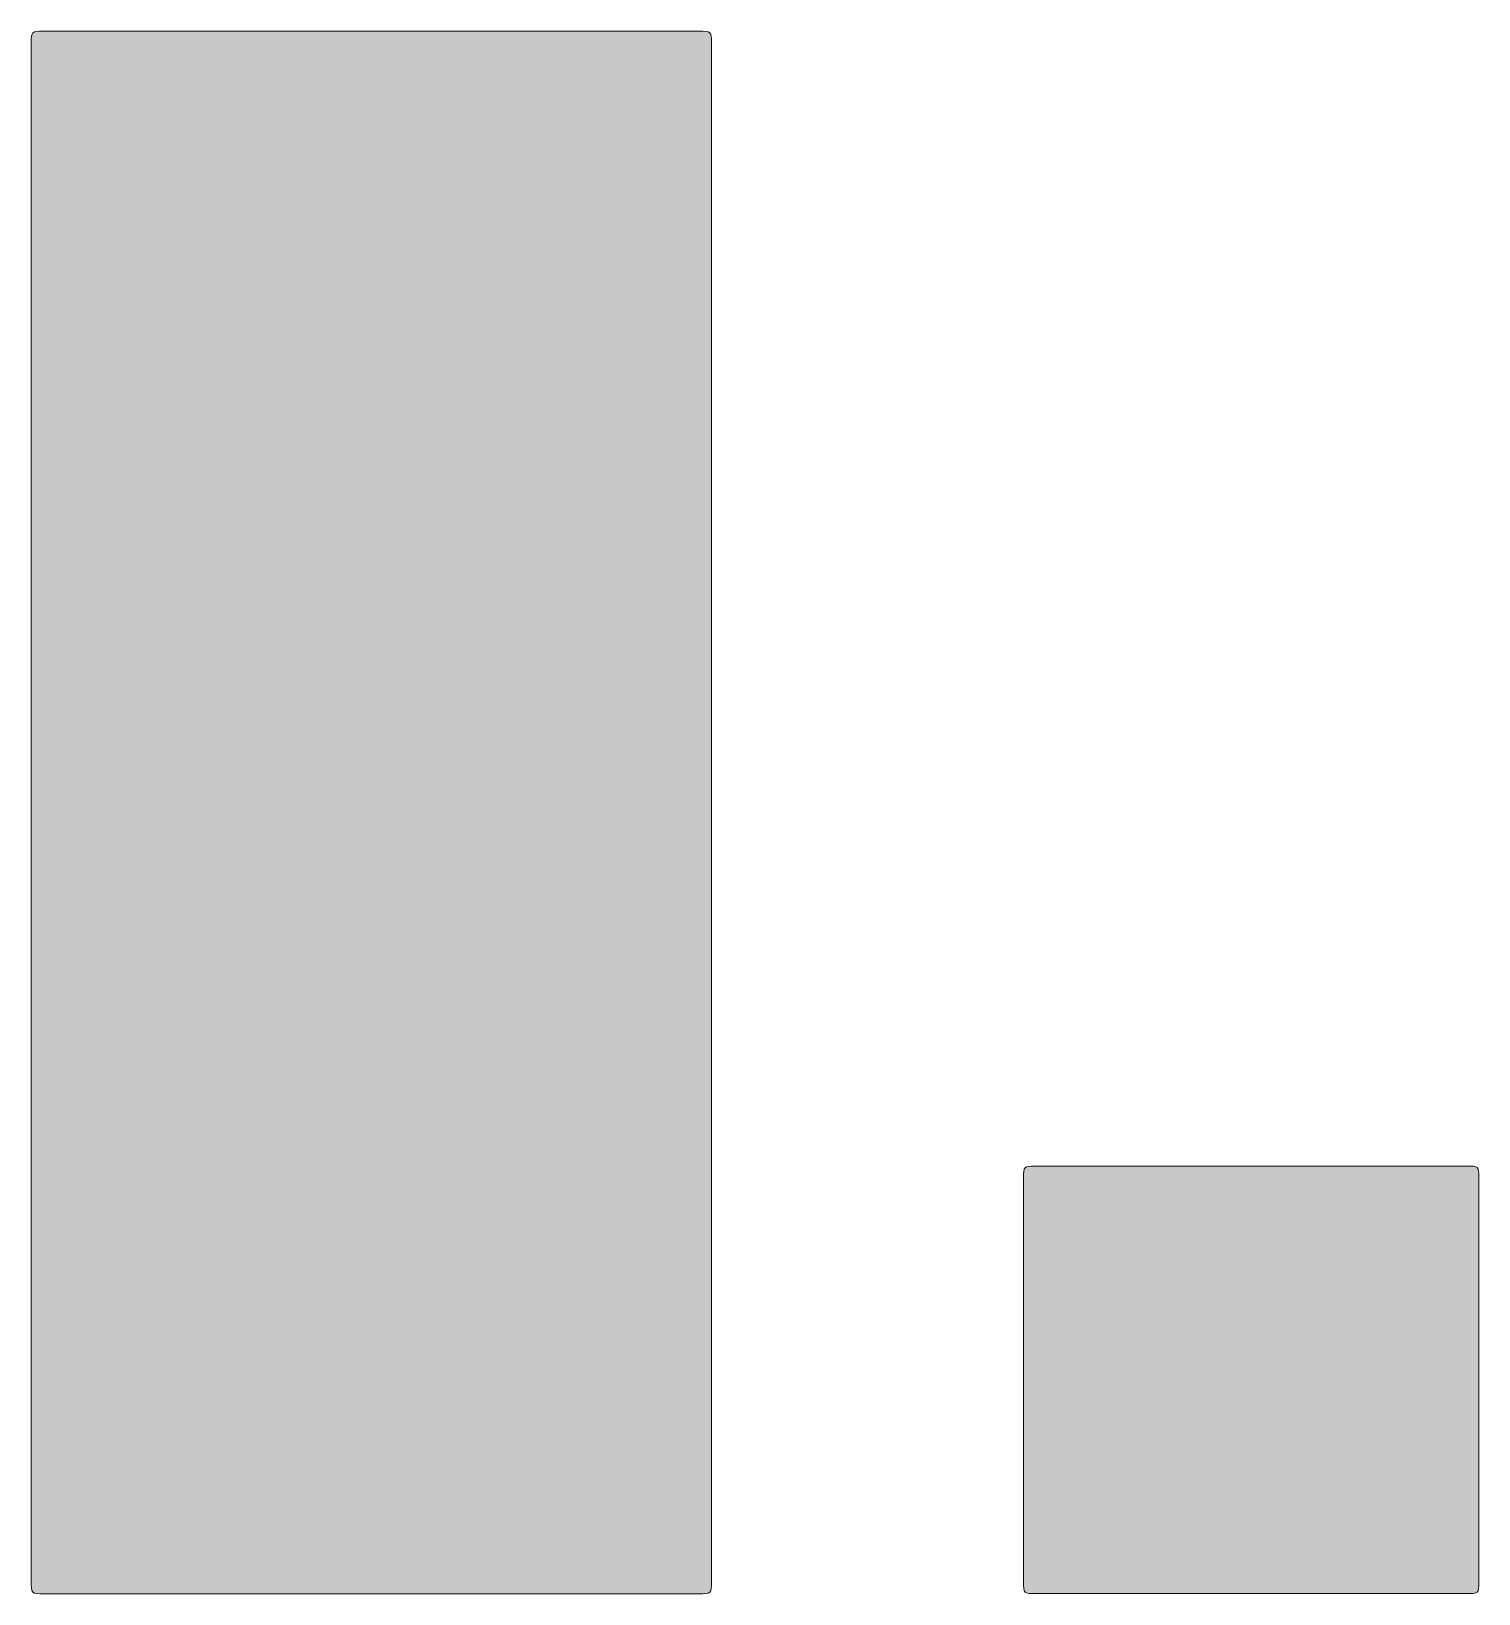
# Model space of a CAD drawing. Extents: x 497 to 1432, y -1294 to -588.
# Drawn here: x 1037.4 to 1432, y -1293.7 to -867.8 of the extents above; entities that cross this region are included whole.
import ezdxf

# ---------------------------------------------------------------- set-up
doc = ezdxf.new("R2010")
doc.units = 0
doc.header["$MEASUREMENT"] = 0
doc.layers.add('katman 1', color=7, linetype='Continuous')

# ---------------------------------------------------------------- blocks, each defined once
blk = doc.blocks.new('block 2')
at = {"layer": 'katman 1', "true_color": 0xffffff}
h = blk.add_hatch(color=7, dxfattribs=at)
h.dxf.hatch_style = 2
edge = h.paths.add_edge_path()
edge.add_spline(control_points=[(1037.41, -1080.68), (1037.41, -1011.48), (1037.41, -942.27), (1037.41, -873.07), (1037.41, -872.36), (1037.41, -871.65), (1037.41, -870.94), (1037.44, -867.87), (1037.52, -867.77), (1040.63, -867.77), (1080.04, -867.77), (1119.45, -867.77), (1158.86, -867.77), (1179.03, -867.77), (1199.21, -867.77), (1219.39, -867.77), (1222.8, -867.77), (1222.84, -867.8), (1222.84, -871.17), (1222.84, -1010.84), (1222.84, -1150.51), (1222.84, -1290.18), (1222.84, -1293.67), (1222.83, -1293.67), (1219.28, -1293.67), (1159.85, -1293.67), (1100.42, -1293.67), (1040.99, -1293.67), (1037.42, -1293.67), (1037.41, -1293.67), (1037.41, -1289.95), (1037.41, -1220.19), (1037.41, -1150.44), (1037.41, -1080.68)], knot_values=[0, 0, 0, 0, 1, 1, 1, 2, 2, 2, 3, 3, 3, 4, 4, 4, 5, 5, 5, 6, 6, 6, 7, 7, 7, 8, 8, 8, 9, 9, 9, 10, 10, 10, 11, 11, 11, 11], degree=3, periodic=1)
at = {"layer": 'katman 1', "true_color": 0x008000}
h = blk.add_hatch(color=96, dxfattribs=at)
h.dxf.hatch_style = 2
edge = h.paths.add_edge_path()
edge.add_spline(control_points=[(1370.02, -1293.64), (1350.48, -1293.64), (1330.93, -1293.64), (1311.38, -1293.64), (1307.91, -1293.64), (1307.9, -1293.63), (1307.89, -1290.31), (1307.89, -1253.66), (1307.89, -1217), (1307.9, -1180.35), (1307.9, -1177.2), (1307.98, -1177.11), (1311.03, -1177.11), (1350.28, -1177.1), (1389.53, -1177.1), (1428.79, -1177.11), (1431.94, -1177.11), (1432, -1177.16), (1432, -1180.24), (1432, -1216.97), (1432, -1253.7), (1432, -1290.43), (1432, -1293.63), (1431.98, -1293.64), (1428.67, -1293.64), (1409.12, -1293.65), (1389.57, -1293.64), (1370.02, -1293.64)], knot_values=[0, 0, 0, 0, 1, 1, 1, 2, 2, 2, 3, 3, 3, 4, 4, 4, 5, 5, 5, 6, 6, 6, 7, 7, 7, 8, 8, 8, 9, 9, 9, 9], degree=3, periodic=1)
at = {"layer": 'katman 1', "lineweight": 0}
for points, knots in [([(1037.41, -1080.68), (1037.41, -1011.48), (1037.41, -942.27), (1037.41, -873.07), (1037.41, -872.36), (1037.41, -871.65), (1037.41, -870.94), (1037.44, -867.87), (1037.52, -867.77), (1040.63, -867.77), (1080.04, -867.77), (1119.45, -867.77), (1158.86, -867.77), (1179.03, -867.77), (1199.21, -867.77), (1219.39, -867.77), (1222.8, -867.77), (1222.84, -867.8), (1222.84, -871.17), (1222.84, -1010.84), (1222.84, -1150.51), (1222.84, -1290.18), (1222.84, -1293.67), (1222.83, -1293.67), (1219.28, -1293.67), (1159.85, -1293.67), (1100.42, -1293.67), (1040.99, -1293.67), (1037.42, -1293.67), (1037.41, -1293.67), (1037.41, -1289.95), (1037.41, -1220.19), (1037.41, -1150.44), (1037.41, -1080.68)], [0, 0, 0, 0, 1, 1, 1, 2, 2, 2, 3, 3, 3, 4, 4, 4, 5, 5, 5, 6, 6, 6, 7, 7, 7, 8, 8, 8, 9, 9, 9, 10, 10, 10, 11, 11, 11, 11]), ([(1370.02, -1293.64), (1350.48, -1293.64), (1330.93, -1293.64), (1311.38, -1293.64), (1307.91, -1293.64), (1307.9, -1293.63), (1307.89, -1290.31), (1307.89, -1253.66), (1307.89, -1217), (1307.9, -1180.35), (1307.9, -1177.2), (1307.98, -1177.11), (1311.03, -1177.11), (1350.28, -1177.1), (1389.53, -1177.1), (1428.79, -1177.11), (1431.94, -1177.11), (1432, -1177.16), (1432, -1180.24), (1432, -1216.97), (1432, -1253.7), (1432, -1290.43), (1432, -1293.63), (1431.98, -1293.64), (1428.67, -1293.64), (1409.12, -1293.65), (1389.57, -1293.64), (1370.02, -1293.64)], [0, 0, 0, 0, 1, 1, 1, 2, 2, 2, 3, 3, 3, 4, 4, 4, 5, 5, 5, 6, 6, 6, 7, 7, 7, 8, 8, 8, 9, 9, 9, 9])]:
    blk.add_open_spline(points, degree=3, knots=knots, dxfattribs=at)

msp = doc.modelspace()

# ---------------------------------------------------------------- block references
at = {"layer": 'katman 1'}
msp.add_blockref('block 2', (0, 0), dxfattribs=at)

doc.saveas('drawing.dxf')
